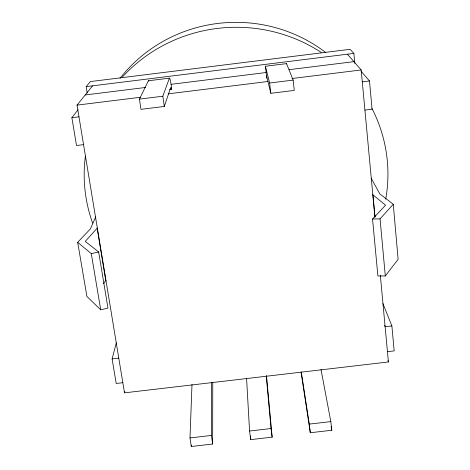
<?xml version="1.0" encoding="UTF-8"?>
<svg xmlns="http://www.w3.org/2000/svg" width="470" height="470" viewBox="0 0 470 470"><rect width="100%" height="100%" fill="white"/><g stroke="black" fill="none" stroke-linecap="round" stroke-linejoin="round"><path stroke-width="0.7" d="M191.995 384.525L189.998 437.923L191.278 446.5L212.651 444.027L212.769 382.627M212.651 444.027L211.424 435.443L211.623 382.233M191.278 446.5L191.331 445.031M171.35 89.388L171.632 87.972A11.815 0.893 82.7 0 0 169.364 78.296L162.826 96.215L164.294 106.461L140.977 109.34L139.455 99.105L148.332 80.905A11.809 1.14 82.5 0 1 148.802 81.081M380.33 275.297L388.414 361.959L124.503 392.838L124.814 391.428M286.512 63.632L265.397 66.252L266.713 77.662M122.835 382.697L116.202 383.473L112.107 358.91L116.319 342.853M169.682 89.676L171.127 89.5L171.632 87.972M103.606 283.533L105.938 280.279M164.294 106.461L170.692 87.543L171.127 89.5M95.733 216.84L90.416 228.872L77.673 242.326L86.909 296.435L100.715 309.83L107.971 308.097L98.671 251.979L85.264 241.41L97.319 228.038M372.816 194.739L385.576 205.196L372.546 219.032L377.892 275.978L385.306 275.972L398.125 259.299L393.267 204.274L379.807 193.899L371.153 178.142M83.56 144.648L76.51 145.512L71.875 117.7L78.096 109.721M124.503 392.838L77.039 105.121L92.555 85.834M87.197 92.96L86.169 86.627L90.41 81.569L350.079 49.309L353.869 53.398L354.815 63.391M372.546 219.032L380.054 218.879L393.267 204.274M77.673 242.326L91.286 253.612L98.671 251.979M86.169 86.627L353.869 53.398M148.461 80.764L169.464 78.155M85.217 94.952L145.659 87.461M171.145 84.306L266.537 72.48M289.109 69.683L353.916 61.652M77.039 105.121L140.424 97.278M168.107 93.853L267.924 81.498M291.964 78.525L361.183 69.96L374.919 217.258M139.455 99.105L162.826 96.215M265.397 66.252L269.627 83.008L293.139 80.1L294.279 90.41L270.826 93.307L266.519 75.676L266.784 78.261M71.875 117.7L78.972 116.824M362.288 81.85L369.479 80.958L372.064 109.216L364.926 110.092M112.107 358.91L118.781 358.122M387.456 351.672L394.166 350.884L391.886 325.945L385.13 326.744L384.607 325.387M189.998 437.923L211.424 435.443M266.496 375.606L272.142 437.153L250.704 439.632L249.564 431.025L271.049 428.534L266.261 376.029M301.294 371.929L309.289 424.105L330.833 421.613L331.791 430.256L310.294 432.741L301.064 372.293M347.406 54.203L361.183 69.96M361.007 71.176L369.479 80.958M382.921 303.608L391.886 325.945M293.139 80.1L286.588 63.75A11.85 0.47 83.3 0 0 286.436 64.008M387.92 360.59L388.414 361.959M320.992 369.438L330.833 421.613M331.115 426.672L331.791 430.256M91.286 253.612L100.715 309.83M97.173 228.385L105.803 280.678M271.049 428.534L272.142 437.153M269.627 83.008L270.826 93.307M309.289 424.105L310.294 432.741M372.98 195.05L375.013 216.864M380.054 218.879L385.306 275.972M250.498 435.995L250.704 439.632M246.574 378.332L249.564 431.025M92.625 223.08A151.88 147.133 -1.8 0 1 85.399 156.111M122.47 76.957A151.88 147.133 -1.8 0 1 321.227 52.423M371.976 108.488A151.88 147.133 -1.8 0 1 385.729 199.104M120.026 78.314A145.289 141.147 -1.8 0 1 325.404 52.288"/></g></svg>
